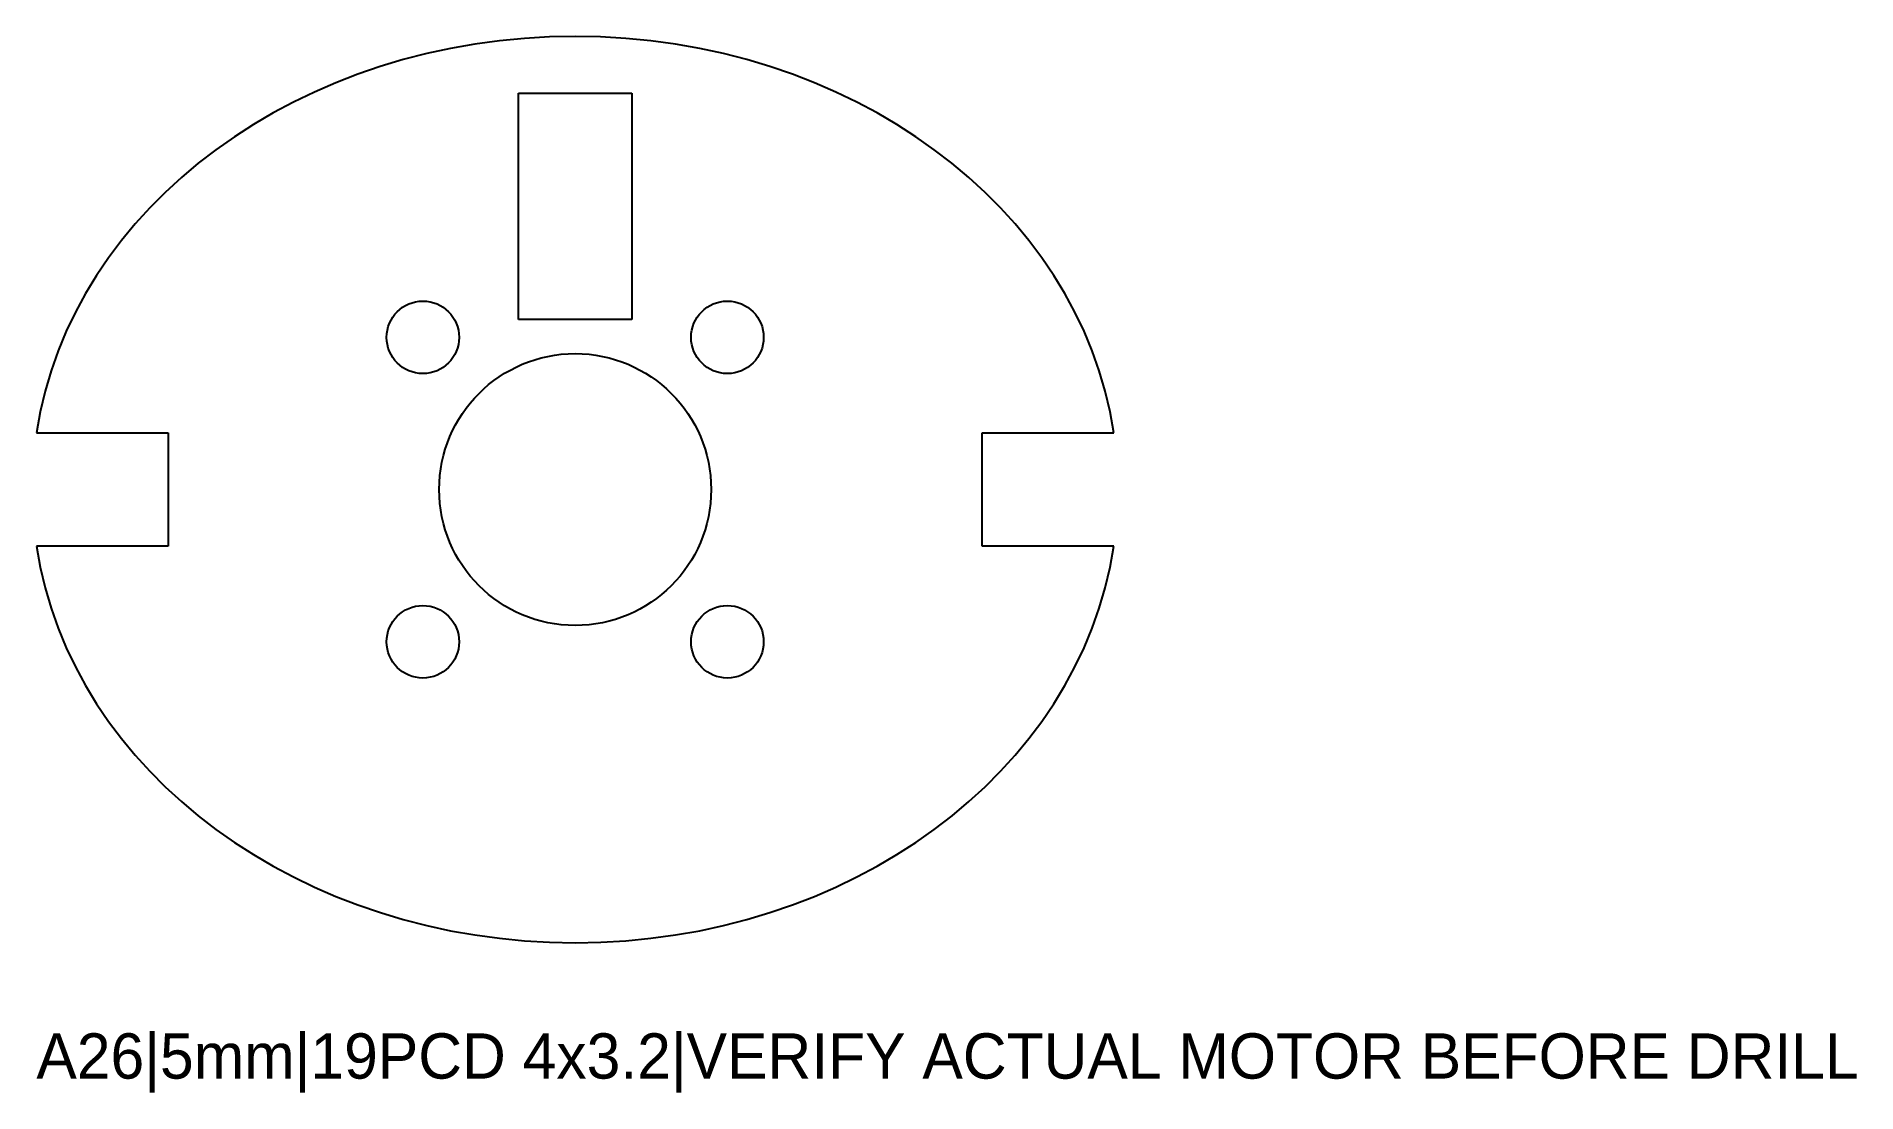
# Model space of a CAD drawing. Header units: millimetres. Extents: x 0 to 80.3, y -6.6 to 40.
import ezdxf

# ---------------------------------------------------------------- set-up
doc = ezdxf.new("R2010")
doc.units = ezdxf.units.MM
doc.layers.add('CUT', color=1, linetype='Continuous')
doc.layers.add('LABELS_NONCUT', color=3, linetype='Continuous')

msp = doc.modelspace()

# ---------------------------------------------------------------- linework, layer by layer
at = {"layer": 'CUT'}
for p, q in [((21.273, 37.5), (26.273, 37.5)), ((21.273, 27.5), (21.273, 37.5)), ((26.273, 37.5), (26.273, 27.5)), ((26.273, 27.5), (21.273, 27.5)), ((0, 22.5), (5.812, 22.5)), ((5.812, 22.5), (5.812, 17.5)), ((41.733, 22.5, 0), (47.545, 22.5)), ((41.733, 17.5, 0), (41.733, 22.5, 0)), ((5.812, 17.5), (0, 17.5)), ((47.546, 17.5), (41.733, 17.5, 0))]:
    msp.add_line(p, q, dxfattribs=at)
for centre, radius in [((17.055, 26.718), 1.6), ((30.49, 26.718), 1.6), ((23.773, 20), 6), ((17.055, 13.282), 1.6), ((30.49, 13.282), 1.6)]:
    msp.add_circle(centre, radius, dxfattribs=at)
for start_param, end_param in [(3.26697, 6.157907), (0.125378, 3.016315)]:
    msp.add_ellipse((23.773, 20), major_axis=(-23.961, 0.001), ratio=0.834702, start_param=start_param, end_param=end_param, dxfattribs=at)

# ---------------------------------------------------------------- texts
at = {"layer": 'LABELS_NONCUT'}
msp.add_text('A26|5mm|19PCD 4x3.2|VERIFY ACTUAL MOTOR BEFORE DRILL', height=2, dxfattribs=at).set_placement((0, -6))

doc.saveas('drawing.dxf')
